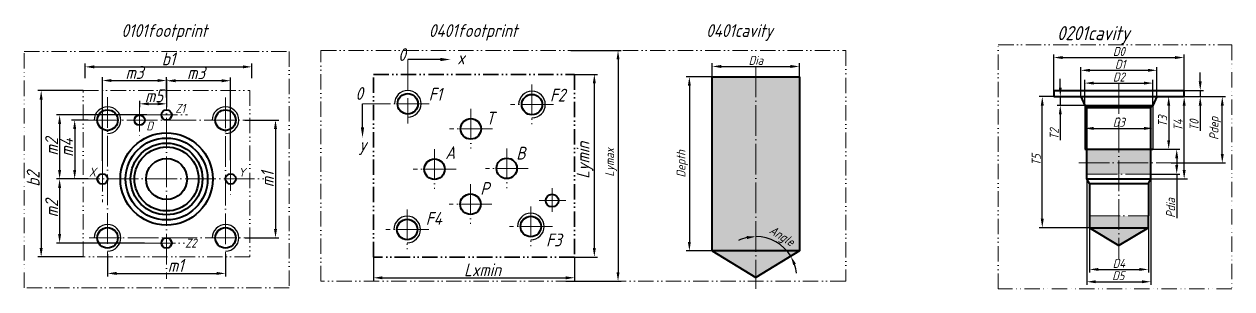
# Model space of a CAD drawing. Header units: millimetres. Extents: x -250 to 15572, y -1077 to 1720.
# Drawn here: x 7748.8 to 8219.7, y 1616.4 to 1719.8 of the extents above; entities that cross this region are included whole.
import ezdxf
from ezdxf import colors
from ezdxf.entities.mleader import LeaderData, LeaderLine
from ezdxf.math import Vec2, Vec3

# ---------------------------------------------------------------- set-up
doc = ezdxf.new("R2010")
doc.units = ezdxf.units.MM
doc.header["$LTSCALE"] = 0.5
doc.header["$PDSIZE"] = 500
doc.linetypes.add('ACAD_ISO04W100', pattern=[30, 24, -3, 0, -3])
doc.linetypes.add('ACAD_ISO12W100', pattern=[21, 12, -3, 0, -3, 0, -3])
doc.layers.get('0').update_dxf_attribs({"lineweight": 40})
for name, color, linetype, lineweight in [('L螺纹线', 3, 'Continuous', 30), ('双点划线', 7, 'ACAD_ISO12W100', 9), ('注释', 7, 'Continuous', 25), ('注释线', 6, 'Continuous', 25), ('点画线', 7, 'ACAD_ISO04W100', 20), ('粗双点画线', 7, 'ACAD_ISO12W100', 35), ('细实线', 1, 'Continuous', 25)]:
    doc.layers.add(name, color=color, linetype=linetype, lineweight=lineweight)
doc.layers.add('阴影线', color=7, linetype='Continuous')
doc.styles.get("Standard").update_dxf_attribs({"font": 'gbeitc.shx', "height": 3.5, "bigfont": 'gbcbig.shx'})
doc.dimstyles.new('tongji', dxfattribs={"dimtxt": 3.5, "dimasz": 3.5, "dimexe": 1.25, "dimexo": 0, "dimtad": 1, "dimdec": 0, "dimlfac": 2.5, "dimdsep": 46, "dimtxsty": 'Standard', "dimcen": 2.5, "dimazin": 0, "dimtfac": 1, "dimtdec": 0, "dimtmove": 0, "dimatfit": 3, "dimldrblk": 'DOTSMALL', "dimfxl": 1, "dimarcsym": 0})

# ---------------------------------------------------------------- blocks, each defined once
blk = doc.blocks.new('*D74')
at = {"layer": 'Defpoints', "color": 0, "transparency": 16777216}
for p in [(7837.59, 1703.07), (7772.59, 1698.68), (7837.59, 1698.68)]:
    blk.add_point(p, dxfattribs=at)
at = {"layer": '细实线', "color": 0, "lineweight": -2, "transparency": 16777216}
for p, q in [((7772.59, 1698.68), (7772.59, 1704.32)), ((7776.09, 1703.07), (7834.09, 1703.07)), ((7837.59, 1698.68), (7837.59, 1704.32))]:
    blk.add_line(p, q, dxfattribs=at)
at = {"layer": '细实线', "color": 0, "transparency": 16777216}
for points in [[(7776.09, 1703.65), (7776.09, 1702.48), (7772.59, 1703.07)], [(7834.09, 1703.65), (7834.09, 1702.48), (7837.59, 1703.07)]]:
    blk.add_solid(points, dxfattribs=at)
at = {"layer": '细实线', "color": 0, "transparency": 16777216, "insert": (7805.09, 1706.19), "char_height": 5, "attachment_point": 5}
blk.add_mtext('b1', dxfattribs=at)
blk = doc.blocks.new('_DotSmall')
at = {"color": 0, "linetype": 'ByBlock', "const_width": 0.5}
blk.add_lwpolyline([(-0.0625, 0, 1), (0.0625, 0, 1)], format="xyb", close=True, dxfattribs=at)
blk = doc.blocks.new('*D75')
at = {"layer": 'Defpoints', "color": 0, "transparency": 16777216}
for p in [(7771.81, 1693.82), (7755.42, 1628.82), (7771.81, 1628.82)]:
    blk.add_point(p, dxfattribs=at)
at = {"layer": '细实线', "color": 0, "lineweight": -2, "transparency": 16777216}
for p, q in [((7771.81, 1693.82), (7754.17, 1693.82)), ((7755.42, 1690.32), (7755.42, 1632.32)), ((7771.81, 1628.82), (7754.17, 1628.82))]:
    blk.add_line(p, q, dxfattribs=at)
at = {"layer": '细实线', "color": 0, "transparency": 16777216}
for points in [[(7754.83, 1690.32), (7756, 1690.32), (7755.42, 1693.82)], [(7754.83, 1632.32), (7756, 1632.32), (7755.42, 1628.82)]]:
    blk.add_solid(points, dxfattribs=at)
at = {"layer": '细实线', "color": 0, "transparency": 16777216, "insert": (7752.29, 1659.28), "char_height": 5, "attachment_point": 5, "rotation": 90}
blk.add_mtext('b2', dxfattribs=at)
blk = doc.blocks.new('*D76')
at = {"layer": 'Defpoints', "color": 0, "transparency": 16777216}
for p in [(7796.6, 1684.28), (7762.61, 1659.28), (7773.71, 1659.28)]:
    blk.add_point(p, dxfattribs=at)
at = {"layer": '细实线', "color": 0, "lineweight": -2, "transparency": 16777216}
for p, q in [((7796.6, 1684.28), (7761.36, 1684.28)), ((7762.61, 1680.78), (7762.61, 1662.78)), ((7773.71, 1659.28), (7761.36, 1659.28))]:
    blk.add_line(p, q, dxfattribs=at)
at = {"layer": '细实线', "color": 0, "transparency": 16777216}
for points in [[(7762.03, 1680.78), (7763.2, 1680.78), (7762.61, 1684.28)], [(7762.03, 1662.78), (7763.2, 1662.78), (7762.61, 1659.28)]]:
    blk.add_solid(points, dxfattribs=at)
at = {"layer": '细实线', "color": 0, "transparency": 16777216, "insert": (7759.49, 1671.91), "char_height": 5, "attachment_point": 5, "rotation": 90}
blk.add_mtext('m2', dxfattribs=at)
blk = doc.blocks.new('*D77')
at = {"layer": 'Defpoints', "color": 0, "transparency": 16777216}
for p in [(7771.81, 1659.28), (7762.61, 1634.28), (7795.74, 1634.28)]:
    blk.add_point(p, dxfattribs=at)
at = {"layer": '细实线', "color": 0, "lineweight": -2, "transparency": 16777216}
for p, q in [((7771.81, 1659.28), (7761.36, 1659.28)), ((7762.61, 1655.78), (7762.61, 1637.78)), ((7795.74, 1634.28), (7761.36, 1634.28))]:
    blk.add_line(p, q, dxfattribs=at)
at = {"layer": '细实线', "color": 0, "transparency": 16777216}
for points in [[(7762.03, 1655.78), (7763.2, 1655.78), (7762.61, 1659.28)], [(7762.03, 1637.78), (7763.2, 1637.78), (7762.61, 1634.28)]]:
    blk.add_solid(points, dxfattribs=at)
at = {"layer": '细实线', "color": 0, "transparency": 16777216, "insert": (7759.49, 1647.78), "char_height": 5, "attachment_point": 5, "rotation": 90}
blk.add_mtext('m2', dxfattribs=at)
blk = doc.blocks.new('*D78')
at = {"layer": 'Defpoints', "color": 0, "transparency": 16777216}
for p in [(7773.71, 1682.28), (7768.48, 1659.28), (7773.71, 1659.28)]:
    blk.add_point(p, dxfattribs=at)
at = {"layer": '细实线', "color": 0, "lineweight": -2, "transparency": 16777216}
for p, q in [((7773.71, 1682.28), (7767.23, 1682.28)), ((7768.48, 1678.78), (7768.48, 1662.78)), ((7773.71, 1659.28), (7767.23, 1659.28))]:
    blk.add_line(p, q, dxfattribs=at)
at = {"layer": '细实线', "color": 0, "transparency": 16777216}
for points in [[(7767.89, 1678.78), (7769.06, 1678.78), (7768.48, 1682.28)], [(7767.89, 1662.78), (7769.06, 1662.78), (7768.48, 1659.28)]]:
    blk.add_solid(points, dxfattribs=at)
at = {"layer": '细实线', "color": 0, "transparency": 16777216, "insert": (7765.35, 1671.56), "char_height": 5, "attachment_point": 5, "rotation": 90}
blk.add_mtext('m4', dxfattribs=at)
blk = doc.blocks.new('*D79')
at = {"layer": 'Defpoints', "color": 0, "transparency": 16777216}
for p in [(7834.84, 1682.28), (7834.92, 1636.28), (7846.8, 1636.28)]:
    blk.add_point(p, dxfattribs=at)
at = {"layer": '细实线', "color": 0, "lineweight": -2, "transparency": 16777216}
for p, q in [((7834.84, 1682.28), (7848.05, 1682.28)), ((7846.8, 1678.78), (7846.8, 1639.78)), ((7834.92, 1636.28), (7848.05, 1636.28))]:
    blk.add_line(p, q, dxfattribs=at)
at = {"layer": '细实线', "color": 0, "transparency": 16777216}
for points in [[(7846.21, 1678.78), (7847.38, 1678.78), (7846.8, 1682.28)], [(7846.21, 1639.78), (7847.38, 1639.78), (7846.8, 1636.28)]]:
    blk.add_solid(points, dxfattribs=at)
at = {"layer": '细实线', "color": 0, "transparency": 16777216, "insert": (7843.67, 1659.13), "char_height": 5, "attachment_point": 5, "rotation": 90}
blk.add_mtext('m1', dxfattribs=at)
blk = doc.blocks.new('*D80')
at = {"layer": 'Defpoints', "color": 0, "transparency": 16777216}
for p in [(7804.31, 1698.28), (7793.81, 1689.84), (7804.31, 1688.63)]:
    blk.add_point(p, dxfattribs=at)
at = {"layer": '细实线', "color": 0, "lineweight": -2, "transparency": 16777216}
for p, q in [((7804.31, 1698.28), (7804.31, 1687.38)), ((7793.81, 1689.84), (7793.81, 1687.38)), ((7797.31, 1688.63), (7800.81, 1688.63))]:
    blk.add_line(p, q, dxfattribs=at)
at = {"layer": '细实线', "color": 0, "transparency": 16777216}
for points in [[(7797.31, 1689.21), (7797.31, 1688.05), (7793.81, 1688.63)], [(7800.81, 1689.21), (7800.81, 1688.05), (7804.31, 1688.63)]]:
    blk.add_solid(points, dxfattribs=at)
at = {"layer": '细实线', "color": 0, "transparency": 16777216, "insert": (7799.43, 1691.75), "char_height": 5, "attachment_point": 5}
blk.add_mtext('m5', dxfattribs=at)
blk = doc.blocks.new('*D81')
at = {"layer": 'Defpoints', "color": 0, "transparency": 16777216}
for p in [(7804.31, 1697.73), (7804.31, 1691.36), (7779.31, 1666.36)]:
    blk.add_point(p, dxfattribs=at)
at = {"layer": '细实线', "color": 0, "lineweight": -2, "transparency": 16777216}
for p, q in [((7779.31, 1666.36), (7779.31, 1698.98)), ((7782.81, 1697.73), (7800.81, 1697.73)), ((7804.31, 1691.36), (7804.31, 1698.98))]:
    blk.add_line(p, q, dxfattribs=at)
at = {"layer": '细实线', "color": 0, "transparency": 16777216}
for points in [[(7782.81, 1698.31), (7782.81, 1697.14), (7779.31, 1697.73)], [(7800.81, 1698.31), (7800.81, 1697.14), (7804.31, 1697.73)]]:
    blk.add_solid(points, dxfattribs=at)
at = {"layer": '细实线', "color": 0, "transparency": 16777216, "insert": (7791.81, 1700.85), "char_height": 5, "attachment_point": 5}
blk.add_mtext('m3', dxfattribs=at)
blk = doc.blocks.new('*D82')
at = {"layer": 'Defpoints', "color": 0, "transparency": 16777216}
for p in [(7804.31, 1697.65), (7804.31, 1691.16), (7829.31, 1666.66)]:
    blk.add_point(p, dxfattribs=at)
at = {"layer": '细实线', "color": 0, "lineweight": -2, "transparency": 16777216}
for p, q in [((7804.31, 1691.16), (7804.31, 1698.9)), ((7825.81, 1697.65), (7807.81, 1697.65)), ((7829.31, 1666.66), (7829.31, 1698.9))]:
    blk.add_line(p, q, dxfattribs=at)
at = {"layer": '细实线', "color": 0, "transparency": 16777216}
for points in [[(7807.81, 1698.23), (7807.81, 1697.06), (7804.31, 1697.65)], [(7825.81, 1698.23), (7825.81, 1697.06), (7829.31, 1697.65)]]:
    blk.add_solid(points, dxfattribs=at)
at = {"layer": '细实线', "color": 0, "transparency": 16777216, "insert": (7815.81, 1700.77), "char_height": 5, "attachment_point": 5}
blk.add_mtext('m3', dxfattribs=at)
blk = doc.blocks.new('*D83')
at = {"layer": 'Defpoints', "color": 0, "transparency": 16777216}
for p in [(7781.31, 1629.9), (7827.31, 1629.9), (7827.31, 1622.4)]:
    blk.add_point(p, dxfattribs=at)
at = {"layer": '细实线', "color": 0, "lineweight": -2, "transparency": 16777216}
for p, q in [((7781.31, 1629.9), (7781.31, 1621.15)), ((7827.31, 1629.9), (7827.31, 1621.15)), ((7784.81, 1622.4), (7823.81, 1622.4))]:
    blk.add_line(p, q, dxfattribs=at)
at = {"layer": '细实线', "color": 0, "transparency": 16777216}
for points in [[(7784.81, 1622.99), (7784.81, 1621.82), (7781.31, 1622.4)], [(7823.81, 1622.99), (7823.81, 1621.82), (7827.31, 1622.4)]]:
    blk.add_solid(points, dxfattribs=at)
at = {"layer": '细实线', "color": 0, "transparency": 16777216, "insert": (7807.89, 1625.53), "char_height": 5, "attachment_point": 5}
blk.add_mtext('m1', dxfattribs=at)
blk = doc.blocks.new('*D85')
at = {"layer": 'Defpoints', "color": 0, "transparency": 16777216}
for p in [(7963.45, 1700.12), (7963.45, 1628.77), (7971.12, 1628.77)]:
    blk.add_point(p, dxfattribs=at)
at = {"layer": '细实线', "color": 0, "lineweight": -2, "transparency": 16777216}
for p, q in [((7963.45, 1700.12), (7972.37, 1700.12)), ((7971.12, 1696.62), (7971.12, 1632.27)), ((7963.45, 1628.77), (7972.37, 1628.77))]:
    blk.add_line(p, q, dxfattribs=at)
at = {"layer": '细实线', "color": 0, "transparency": 16777216}
for points in [[(7970.54, 1696.62), (7971.7, 1696.62), (7971.12, 1700.12)], [(7970.54, 1632.27), (7971.7, 1632.27), (7971.12, 1628.77)]]:
    blk.add_solid(points, dxfattribs=at)
at = {"layer": '细实线', "color": 0, "transparency": 16777216, "insert": (7967.47, 1666.56), "char_height": 5, "attachment_point": 5, "rotation": 90}
blk.add_mtext('Lymin', dxfattribs=at)
blk = doc.blocks.new('*D86')
at = {"layer": 'Defpoints', "color": 0, "transparency": 16777216}
for p in [(7962, 1709.48), (7959.95, 1619.32), (7980.36, 1619.32)]:
    blk.add_point(p, dxfattribs=at)
at = {"layer": '细实线', "color": 0, "lineweight": -2, "transparency": 16777216}
for p, q in [((7962, 1709.48), (7981.61, 1709.48)), ((7980.36, 1705.98), (7980.36, 1622.82)), ((7959.95, 1619.32), (7981.61, 1619.32))]:
    blk.add_line(p, q, dxfattribs=at)
at = {"layer": '细实线', "color": 0, "transparency": 16777216}
for points in [[(7979.78, 1705.98), (7980.94, 1705.98), (7980.36, 1709.48)], [(7979.78, 1622.82), (7980.94, 1622.82), (7980.36, 1619.32)]]:
    blk.add_solid(points, dxfattribs=at)
at = {"layer": '细实线', "color": 0, "transparency": 16777216, "insert": (7977.62, 1665.73), "char_height": 3.5, "attachment_point": 5, "rotation": 90}
blk.add_mtext('Lymax', dxfattribs=at)
blk = doc.blocks.new('*D87')
at = {"layer": 'Defpoints', "color": 0, "transparency": 16777216}
for p in [(7885, 1628.77), (7963.45, 1628.77), (7963.45, 1620.69)]:
    blk.add_point(p, dxfattribs=at)
at = {"layer": '细实线', "color": 0, "lineweight": -2, "transparency": 16777216}
for p, q in [((7885, 1628.77), (7885, 1619.44)), ((7963.45, 1628.77), (7963.45, 1619.44)), ((7888.5, 1620.69), (7959.95, 1620.69))]:
    blk.add_line(p, q, dxfattribs=at)
at = {"layer": '细实线', "color": 0, "transparency": 16777216}
for points in [[(7888.5, 1621.27), (7888.5, 1620.1), (7885, 1620.69)], [(7959.95, 1621.27), (7959.95, 1620.1), (7963.45, 1620.69)]]:
    blk.add_solid(points, dxfattribs=at)
at = {"layer": '细实线', "color": 0, "transparency": 16777216, "insert": (7927.53, 1623.81), "char_height": 5, "attachment_point": 5}
blk.add_mtext('Lxmin', dxfattribs=at)
blk = doc.blocks.new('*D88')
at = {"layer": 'Defpoints', "color": 0, "transparency": 16777216}
for p in [(8017.1, 1699.17), (8008.18, 1631.17), (8017.1, 1631.17)]:
    blk.add_point(p, dxfattribs=at)
at = {"layer": '细实线', "color": 0, "lineweight": -2, "transparency": 16777216}
for p, q in [((8017.1, 1699.17), (8006.93, 1699.17)), ((8008.18, 1695.67), (8008.18, 1634.67)), ((8017.1, 1631.17), (8006.93, 1631.17))]:
    blk.add_line(p, q, dxfattribs=at)
at = {"layer": '细实线', "color": 0, "transparency": 16777216}
for points in [[(8007.6, 1695.67), (8008.76, 1695.67), (8008.18, 1699.17)], [(8007.6, 1634.67), (8008.76, 1634.67), (8008.18, 1631.17)]]:
    blk.add_solid(points, dxfattribs=at)
at = {"layer": '细实线', "color": 0, "transparency": 16777216, "insert": (8005.44, 1665.17), "char_height": 3.5, "attachment_point": 5, "rotation": 90}
blk.add_mtext('Depth', dxfattribs=at)
blk = doc.blocks.new('*D89')
at = {"layer": 'Defpoints', "color": 0, "transparency": 16777216}
for p in [(8051.1, 1703.23), (8017.1, 1699.17), (8051.1, 1699.17)]:
    blk.add_point(p, dxfattribs=at)
at = {"layer": '细实线', "color": 0, "lineweight": -2, "transparency": 16777216}
for p, q in [((8017.1, 1699.17), (8017.1, 1704.48)), ((8020.6, 1703.23), (8047.6, 1703.23)), ((8051.1, 1699.17), (8051.1, 1704.48))]:
    blk.add_line(p, q, dxfattribs=at)
at = {"layer": '细实线', "color": 0, "transparency": 16777216}
for points in [[(8020.6, 1703.81), (8020.6, 1702.64), (8017.1, 1703.23)], [(8047.6, 1703.81), (8047.6, 1702.64), (8051.1, 1703.23)]]:
    blk.add_solid(points, dxfattribs=at)
at = {"layer": '细实线', "color": 0, "transparency": 16777216, "insert": (8034.1, 1705.6), "char_height": 3.5, "attachment_point": 5}
blk.add_mtext('Dia', dxfattribs=at)
blk = doc.blocks.new('*D90')
at = {"layer": 'Defpoints', "color": 0, "transparency": 16777216}
for p in [(8034.1, 1703.23), (8039.44, 1635.86), (8051.1, 1631.17), (8034.1, 1620.83), (8034.1, 1616.36)]:
    blk.add_point(p, dxfattribs=at)
at = {"layer": '细实线', "color": 0, "lineweight": -2, "transparency": 16777216}
for start, end in [(102.5974, 115.1948), (31.3, 90), (6.1052, 18.7026)]:
    blk.add_arc((8034.1, 1620.83), 15.95, start, end, dxfattribs=at)
at = {"layer": '细实线', "color": 0, "transparency": 16777216}
for points in [[(8030.56, 1636.98), (8030.69, 1635.82), (8034.1, 1636.78)], [(8048.68, 1625.7), (8049.74, 1626.19), (8047.73, 1629.12)]]:
    blk.add_solid(points, dxfattribs=at)
at = {"layer": '细实线', "color": 0, "transparency": 16777216, "insert": (8044.06, 1636.64), "char_height": 3.5, "attachment_point": 5, "rotation": 327.7994}
blk.add_mtext('Angle', dxfattribs=at)
blk = doc.blocks.new('*D91')
at = {"layer": 'Defpoints', "color": 0, "transparency": 16777216}
for p in [(8201.06, 1706.71), (8150.24, 1693.87), (8201.06, 1693.87)]:
    blk.add_point(p, dxfattribs=at)
at = {"layer": '细实线', "color": 0, "lineweight": -2, "transparency": 16777216}
for p, q in [((8150.24, 1693.87), (8150.24, 1707.96)), ((8153.74, 1706.71), (8197.56, 1706.71)), ((8201.06, 1693.87), (8201.06, 1707.96))]:
    blk.add_line(p, q, dxfattribs=at)
at = {"layer": '细实线', "color": 0, "transparency": 16777216}
for points in [[(8153.74, 1707.29), (8153.74, 1706.12), (8150.24, 1706.71)], [(8197.56, 1707.29), (8197.56, 1706.12), (8201.06, 1706.71)]]:
    blk.add_solid(points, dxfattribs=at)
at = {"layer": '细实线', "color": 0, "transparency": 16777216, "insert": (8175.65, 1709.08), "char_height": 3.5, "attachment_point": 5}
blk.add_mtext('D0', dxfattribs=at)
blk = doc.blocks.new('*D93')
at = {"layer": 'Defpoints', "color": 0, "transparency": 16777216}
for p in [(8164.16, 1640.24), (8187.15, 1640.24), (8187.15, 1623.96)]:
    blk.add_point(p, dxfattribs=at)
at = {"layer": '细实线', "color": 0, "lineweight": -2, "transparency": 16777216}
for p, q in [((8164.16, 1640.24), (8164.16, 1622.71)), ((8187.15, 1640.24), (8187.15, 1622.71)), ((8167.66, 1623.96), (8183.65, 1623.96))]:
    blk.add_line(p, q, dxfattribs=at)
at = {"layer": '细实线', "color": 0, "transparency": 16777216}
for points in [[(8167.66, 1624.54), (8167.66, 1623.38), (8164.16, 1623.96)], [(8183.65, 1624.54), (8183.65, 1623.38), (8187.15, 1623.96)]]:
    blk.add_solid(points, dxfattribs=at)
at = {"layer": '细实线', "color": 0, "transparency": 16777216, "insert": (8175.65, 1626.33), "char_height": 3.5, "attachment_point": 5}
blk.add_mtext('D4', dxfattribs=at)
blk = doc.blocks.new('*D95')
at = {"layer": 'Defpoints', "color": 0, "transparency": 16777216}
for p in [(8201.06, 1691.45), (8201.12, 1691.45), (8188.14, 1659.29)]:
    blk.add_point(p, dxfattribs=at)
at = {"layer": '细实线', "color": 0, "lineweight": -2, "transparency": 16777216}
for p, q in [((8201.06, 1691.45), (8202.37, 1691.45)), ((8201.12, 1662.79), (8201.12, 1687.95)), ((8188.14, 1659.29), (8202.37, 1659.29))]:
    blk.add_line(p, q, dxfattribs=at)
at = {"layer": '细实线', "color": 0, "transparency": 16777216}
for points in [[(8200.54, 1687.95), (8201.7, 1687.95), (8201.12, 1691.45)], [(8200.54, 1662.79), (8201.7, 1662.79), (8201.12, 1659.29)]]:
    blk.add_solid(points, dxfattribs=at)
at = {"layer": '细实线', "color": 0, "transparency": 16777216, "insert": (8198.75, 1680.28), "char_height": 3.5, "attachment_point": 5, "rotation": 90}
blk.add_mtext('T4', dxfattribs=at)
blk = doc.blocks.new('*D98')
at = {"layer": 'Defpoints', "color": 0, "transparency": 16777216}
for p in [(8201.06, 1693.87), (8201.06, 1691.45), (8207.39, 1691.45)]:
    blk.add_point(p, dxfattribs=at)
at = {"layer": '细实线', "color": 0, "lineweight": -2, "transparency": 16777216}
for p, q in [((8207.39, 1697.37), (8207.39, 1700.87)), ((8201.06, 1693.87), (8208.64, 1693.87)), ((8201.06, 1691.45), (8208.64, 1691.45)), ((8207.39, 1693.87), (8207.39, 1691.45)), ((8207.39, 1687.95), (8207.39, 1678.05))]:
    blk.add_line(p, q, dxfattribs=at)
at = {"layer": '细实线', "color": 0, "transparency": 16777216}
for points in [[(8206.81, 1697.37), (8207.97, 1697.37), (8207.39, 1693.87)], [(8206.81, 1687.95), (8207.97, 1687.95), (8207.39, 1691.45)]]:
    blk.add_solid(points, dxfattribs=at)
at = {"layer": '细实线', "color": 0, "transparency": 16777216, "insert": (8205.01, 1680.28), "char_height": 3.5, "attachment_point": 5, "rotation": 90}
blk.add_mtext('T0', dxfattribs=at)
blk = doc.blocks.new('*D99')
at = {"layer": 'Defpoints', "color": 0, "transparency": 16777216}
for p in [(8190.46, 1701.72), (8160.85, 1691.45), (8190.46, 1691.45)]:
    blk.add_point(p, dxfattribs=at)
at = {"layer": '细实线', "color": 0, "lineweight": -2, "transparency": 16777216}
for p, q in [((8160.85, 1691.45), (8160.85, 1702.97)), ((8164.35, 1701.72), (8186.96, 1701.72)), ((8190.46, 1691.45), (8190.46, 1702.97))]:
    blk.add_line(p, q, dxfattribs=at)
at = {"layer": '细实线', "color": 0, "transparency": 16777216}
for points in [[(8164.35, 1702.3), (8164.35, 1701.13), (8160.85, 1701.72)], [(8186.96, 1702.3), (8186.96, 1701.13), (8190.46, 1701.72)]]:
    blk.add_solid(points, dxfattribs=at)
at = {"layer": '细实线', "color": 0, "transparency": 16777216, "insert": (8176.18, 1704.09), "char_height": 3.5, "attachment_point": 5}
blk.add_mtext('D1', dxfattribs=at)
blk = doc.blocks.new('*D100')
at = {"layer": 'Defpoints', "color": 0, "transparency": 16777216}
for p in [(8163.17, 1659.29), (8188.14, 1659.29), (8188.14, 1619.14)]:
    blk.add_point(p, dxfattribs=at)
at = {"layer": '细实线', "color": 0, "lineweight": -2, "transparency": 16777216}
for p, q in [((8163.17, 1659.29), (8163.17, 1617.89)), ((8188.14, 1659.29), (8188.14, 1617.89)), ((8166.67, 1619.14), (8184.64, 1619.14))]:
    blk.add_line(p, q, dxfattribs=at)
at = {"layer": '细实线', "color": 0, "transparency": 16777216}
for points in [[(8166.67, 1619.73), (8166.67, 1618.56), (8163.17, 1619.14)], [(8184.64, 1619.73), (8184.64, 1618.56), (8188.14, 1619.14)]]:
    blk.add_solid(points, dxfattribs=at)
at = {"layer": '细实线', "color": 0, "transparency": 16777216, "insert": (8175.42, 1621.52), "char_height": 3.5, "attachment_point": 5}
blk.add_mtext('D5', dxfattribs=at)
blk = doc.blocks.new('*D102')
at = {"layer": 'Defpoints', "color": 0, "transparency": 16777216}
for p in [(8152.82, 1691.45), (8152.82, 1688.03), (8162.34, 1688.03)]:
    blk.add_point(p, dxfattribs=at)
at = {"layer": '细实线', "color": 0, "lineweight": -2, "transparency": 16777216}
for p, q in [((8152.82, 1694.95), (8152.82, 1698.45)), ((8152.82, 1691.45), (8151.57, 1691.45)), ((8152.82, 1691.45), (8152.82, 1688.03)), ((8162.34, 1688.03), (8151.57, 1688.03)), ((8152.82, 1684.53), (8152.82, 1674.47))]:
    blk.add_line(p, q, dxfattribs=at)
at = {"layer": '细实线', "color": 0, "transparency": 16777216}
for points in [[(8152.24, 1694.95), (8153.4, 1694.95), (8152.82, 1691.45)], [(8152.24, 1684.53), (8153.4, 1684.53), (8152.82, 1688.03)]]:
    blk.add_solid(points, dxfattribs=at)
at = {"layer": '细实线', "color": 0, "transparency": 16777216, "insert": (8150.45, 1676.78), "char_height": 3.5, "attachment_point": 5, "rotation": 90}
blk.add_mtext('T2', dxfattribs=at)
blk = doc.blocks.new('*D103')
at = {"layer": 'Defpoints', "color": 0, "transparency": 16777216}
for p in [(8190.46, 1691.45), (8188.96, 1670.88), (8195.09, 1670.88)]:
    blk.add_point(p, dxfattribs=at)
at = {"layer": '细实线', "color": 0, "lineweight": -2, "transparency": 16777216}
for p, q in [((8190.46, 1691.45), (8196.34, 1691.45)), ((8195.09, 1687.95), (8195.09, 1674.38)), ((8188.96, 1670.88), (8196.34, 1670.88))]:
    blk.add_line(p, q, dxfattribs=at)
at = {"layer": '细实线', "color": 0, "transparency": 16777216}
for points in [[(8194.51, 1687.95), (8195.67, 1687.95), (8195.09, 1691.45)], [(8194.51, 1674.38), (8195.67, 1674.38), (8195.09, 1670.88)]]:
    blk.add_solid(points, dxfattribs=at)
at = {"layer": '细实线', "color": 0, "transparency": 16777216, "insert": (8192.71, 1681.81), "char_height": 3.5, "attachment_point": 5, "rotation": 90}
blk.add_mtext('T3', dxfattribs=at)
blk = doc.blocks.new('*D104')
at = {"layer": 'Defpoints', "color": 0, "transparency": 16777216}
for p in [(8188.96, 1696.72), (8162.34, 1688.03), (8188.96, 1688.03)]:
    blk.add_point(p, dxfattribs=at)
at = {"layer": '细实线', "color": 0, "lineweight": -2, "transparency": 16777216}
for p, q in [((8162.34, 1688.03), (8162.34, 1697.97)), ((8165.84, 1696.72), (8185.46, 1696.72)), ((8188.96, 1688.03), (8188.96, 1697.97))]:
    blk.add_line(p, q, dxfattribs=at)
at = {"layer": '细实线', "color": 0, "transparency": 16777216}
for points in [[(8165.84, 1697.31), (8165.84, 1696.14), (8162.34, 1696.72)], [(8185.46, 1697.31), (8185.46, 1696.14), (8188.96, 1696.72)]]:
    blk.add_solid(points, dxfattribs=at)
at = {"layer": '细实线', "color": 0, "transparency": 16777216, "insert": (8175.65, 1699.1), "char_height": 3.5, "attachment_point": 5}
blk.add_mtext('D2', dxfattribs=at)
blk = doc.blocks.new('*D105')
at = {"layer": 'Defpoints', "color": 0, "transparency": 16777216}
for p in [(8162.34, 1679.46), (8188.96, 1679.46), (8188.96, 1679.05)]:
    blk.add_point(p, dxfattribs=at)
at = {"layer": '细实线', "color": 0, "lineweight": -2, "transparency": 16777216}
for p, q in [((8162.34, 1679.46), (8162.34, 1677.8)), ((8165.84, 1679.05), (8185.46, 1679.05)), ((8188.96, 1679.46), (8188.96, 1677.8))]:
    blk.add_line(p, q, dxfattribs=at)
at = {"layer": '细实线', "color": 0, "transparency": 16777216}
for points in [[(8165.84, 1679.63), (8165.84, 1678.46), (8162.34, 1679.05)], [(8185.46, 1679.63), (8185.46, 1678.46), (8188.96, 1679.05)]]:
    blk.add_solid(points, dxfattribs=at)
at = {"layer": '细实线', "color": 0, "transparency": 16777216, "insert": (8175.65, 1681.42), "char_height": 3.5, "attachment_point": 5}
blk.add_mtext('D3', dxfattribs=at)
blk = doc.blocks.new('*D106')
at = {"layer": 'Defpoints', "color": 0, "transparency": 16777216}
for p in [(8145.79, 1691.45), (8150.24, 1691.45), (8164.16, 1640.24)]:
    blk.add_point(p, dxfattribs=at)
at = {"layer": '细实线', "color": 0, "lineweight": -2, "transparency": 16777216}
for p, q in [((8150.24, 1691.45), (8144.54, 1691.45)), ((8145.79, 1643.74), (8145.79, 1687.95)), ((8164.16, 1640.24), (8144.54, 1640.24))]:
    blk.add_line(p, q, dxfattribs=at)
at = {"layer": '细实线', "color": 0, "transparency": 16777216}
for points in [[(8145.21, 1687.95), (8146.38, 1687.95), (8145.79, 1691.45)], [(8145.21, 1643.74), (8146.38, 1643.74), (8145.79, 1640.24)]]:
    blk.add_solid(points, dxfattribs=at)
at = {"layer": '细实线', "color": 0, "transparency": 16777216, "insert": (8143.42, 1666.72), "char_height": 3.5, "attachment_point": 5, "rotation": 90}
blk.add_mtext('T5', dxfattribs=at)
blk = doc.blocks.new('*D107')
at = {"layer": 'Defpoints', "color": 0, "transparency": 16777216}
for p in [(8201.06, 1691.45), (8215.99, 1691.45), (8196.09, 1665.53)]:
    blk.add_point(p, dxfattribs=at)
at = {"layer": '注释线', "color": 0, "lineweight": -2, "transparency": 16777216}
for p, q in [((8201.06, 1691.45), (8217.24, 1691.45)), ((8215.99, 1669.03), (8215.99, 1687.95)), ((8196.09, 1665.53), (8217.24, 1665.53))]:
    blk.add_line(p, q, dxfattribs=at)
at = {"layer": '注释线', "color": 0, "transparency": 16777216}
for points in [[(8215.41, 1687.95), (8216.57, 1687.95), (8215.99, 1691.45)], [(8215.41, 1669.03), (8216.57, 1669.03), (8215.99, 1665.53)]]:
    blk.add_solid(points, dxfattribs=at)
at = {"layer": '注释线', "color": 0, "transparency": 16777216, "insert": (8213.25, 1679.06), "char_height": 3.5, "attachment_point": 5, "rotation": 90}
blk.add_mtext('Pdep', dxfattribs=at)
blk = doc.blocks.new('*D108')
at = {"layer": 'Defpoints', "color": 0, "transparency": 16777216}
for p in [(8188.96, 1670.88), (8188.14, 1661.2), (8198.22, 1661.2)]:
    blk.add_point(p, dxfattribs=at)
at = {"layer": '注释线', "color": 0, "lineweight": -2, "transparency": 16777216}
for p, q in [((8188.96, 1670.88), (8199.47, 1670.88)), ((8198.22, 1667.38), (8198.22, 1664.7)), ((8188.14, 1661.2), (8199.47, 1661.2)), ((8198.22, 1661.2), (8198.22, 1644.02))]:
    blk.add_line(p, q, dxfattribs=at)
at = {"layer": '注释线', "color": 0, "transparency": 16777216}
for points in [[(8197.64, 1667.38), (8198.8, 1667.38), (8198.22, 1670.88)], [(8197.64, 1664.7), (8198.8, 1664.7), (8198.22, 1661.2)]]:
    blk.add_solid(points, dxfattribs=at)
at = {"layer": '注释线', "color": 0, "transparency": 16777216, "insert": (8195.85, 1647.96), "char_height": 3.5, "attachment_point": 5, "rotation": 90}
blk.add_mtext('Pdia', dxfattribs=at)

msp = doc.modelspace()

# ---------------------------------------------------------------- hatches: boundary and pattern name
h = msp.add_hatch(color=256)
h.dxf.hatch_style = 1
h.set_gradient(color1=(0, 255, 0), color2=(0, 255, 0), tint=1, name='CYLINDER')
h.paths.add_polyline_path([(8175.65, 1661.2), (8175.65, 1670.88), (8163.17, 1670.88), (8163.17, 1661.2)])
h.paths.add_polyline_path([(8188.14, 1661.2), (8188.14, 1670.88), (8175.65, 1670.88), (8175.65, 1661.2)])
h = msp.add_hatch(color=256)
h.dxf.hatch_style = 1
h.set_gradient(color1=(0, 255, 0), color2=(0, 255, 0), tint=1, name='CYLINDER')
h.paths.add_polyline_path([(8175.65, 1644.86), (8164.16, 1644.86), (8164.16, 1640.24), (8175.65, 1640.24)])
h.paths.add_polyline_path([(8187.15, 1644.86), (8175.65, 1644.86), (8175.65, 1640.24), (8187.15, 1640.24)])
h.paths.add_polyline_path([(8175.65, 1640.24), (8164.16, 1640.24), (8175.65, 1633.32)])
h.paths.add_polyline_path([(8187.15, 1640.24), (8175.65, 1640.24), (8175.65, 1633.32)])
at = {"layer": '细实线'}
h = msp.add_hatch(color=256, dxfattribs=at)
h.dxf.hatch_style = 1
h.set_gradient(color1=(0, 255, 0), color2=(0, 255, 0), tint=1)
h.paths.add_polyline_path([(8034.1, 1699.17), (8017.1, 1699.17), (8017.1, 1631.17), (8034.1, 1631.17)])
h.paths.add_polyline_path([(8051.1, 1699.17), (8034.1, 1699.17), (8034.1, 1631.17), (8051.1, 1631.17)])
h.paths.add_polyline_path([(8034.1, 1631.17), (8017.1, 1631.17), (8034.1, 1620.83)])
h.paths.add_polyline_path([(8051.1, 1631.17), (8034.1, 1631.17), (8034.1, 1620.83)])

# ---------------------------------------------------------------- linework, layer by layer
for p, q in [((8017.1, 1699.17), (8051.1, 1699.17)), ((8017.1, 1631.17), (8017.1, 1699.17)), ((8051.1, 1699.17), (8051.1, 1631.17)), ((8150.24, 1693.87), (8201.06, 1693.87)), ((8150.24, 1693.87), (8150.24, 1691.45)), ((8150.24, 1691.45), (8201.06, 1691.45)), ((8160.85, 1691.45), (8162.34, 1688.03)), ((8190.46, 1691.45), (8188.96, 1688.03)), ((8201.06, 1691.45), (8201.06, 1693.87)), ((8201.06, 1691.45), (8201.06, 1691.45)), ((8162.34, 1688.03), (8163.16, 1687.21)), ((8162.34, 1688.03), (8188.96, 1688.03)), ((8163.16, 1687.21), (8188.14, 1687.21)), ((8163.17, 1659.29), (8163.17, 1687.21)), ((8188.96, 1688.03), (8188.14, 1687.21)), ((8188.14, 1659.29), (8188.14, 1687.21)), ((8162.34, 1670.88), (8188.96, 1670.88)), ((8164.16, 1657.57), (8163.17, 1659.29)), ((8163.17, 1659.29), (8188.14, 1659.29)), ((8187.15, 1657.57), (8188.14, 1659.29)), ((8164.16, 1657.57), (8187.15, 1657.57)), ((8164.16, 1657.57), (8164.16, 1644.86)), ((8187.15, 1657.57), (8187.15, 1644.86)), ((8164.16, 1644.86), (8164.16, 1640.24)), ((8187.15, 1640.24), (8187.15, 1644.86)), ((8164.16, 1640.24), (8187.15, 1640.24)), ((8164.16, 1640.24), (8175.65, 1633.32)), ((8187.15, 1640.24), (8175.65, 1633.32)), ((8051.1, 1631.17), (8017.1, 1631.17)), ((8017.1, 1631.17), (8034.1, 1620.83)), ((8051.1, 1631.17), (8034.1, 1620.83))]:
    msp.add_line(p, q)
for centre, radius in [((7898.36, 1688.65), 4), ((7946.81, 1688.34), 4), ((7781.31, 1682.28), 4), ((7804.31, 1684.28), 2), ((7827.31, 1682.28), 4), ((7793.81, 1682.28), 2), ((7922.96, 1678.84), 4), ((7804.31, 1659.28), 18), ((7804.31, 1659.28), 16), ((7804.31, 1659.28), 14), ((7804.31, 1659.28), 12.5), ((7804.31, 1659.28), 8), ((7936.96, 1663.42), 4), ((7908.8, 1663.1), 4), ((7779.31, 1659.28), 2), ((7829.31, 1659.28), 2), ((7922.8, 1649.44), 4), ((7954.66, 1650.84), 2.5), ((7946.34, 1640.71), 4), ((7781.31, 1636.28), 4), ((7827.31, 1636.28), 4), ((7898.14, 1639.55), 4), ((7804.31, 1634.28), 2)]:
    msp.add_circle(centre, radius)
at = {"layer": 'L螺纹线'}
for p, q in [((8162.34, 1688.03), (8162.34, 1670.88)), ((8188.96, 1688.03), (8188.96, 1670.88))]:
    msp.add_line(p, q, dxfattribs=at)
at = {"layer": '双点划线'}
for p, q in [((7771.81, 1693.82), (7836.81, 1693.82)), ((7771.81, 1628.82), (7771.81, 1693.82)), ((7836.81, 1693.82), (7836.81, 1628.82)), ((7836.81, 1628.82), (7771.81, 1628.82))]:
    msp.add_line(p, q, dxfattribs=at)
for points in [[(8128.64, 1711.7), (8219.72, 1711.7), (8219.72, 1616.36), (8128.64, 1616.36)], [(7748.78, 1709.13), (7852.09, 1709.13), (7852.09, 1616.78), (7748.78, 1616.78)], [(7864.53, 1709.48), (8069.14, 1709.48), (8069.14, 1619.32), (7864.53, 1619.32)]]:
    msp.add_lwpolyline(points, close=True, dxfattribs=at)
at = {"layer": '点画线'}
for p, q in [((7898.36, 1705.95), (7898.36, 1680.96)), ((8034.1, 1703.23), (8034.1, 1616.36)), ((7804.31, 1698.28), (7804.31, 1620.27)), ((7946.81, 1696.14), (7946.81, 1680.65)), ((8175.65, 1696.72), (8175.65, 1628.15)), ((7781.31, 1691.27), (7781.31, 1629.9)), ((7827.31, 1691.16), (7827.31, 1629.63)), ((7793.81, 1689.84), (7793.81, 1675.64)), ((7906.76, 1688.65), (7880.72, 1688.65)), ((7922.96, 1686.64), (7922.96, 1671.15)), ((7955.21, 1688.34), (7938.48, 1688.34)), ((7773.71, 1682.28), (7834.84, 1682.28)), ((7796.6, 1684.28), (7812.51, 1684.28)), ((7931.37, 1678.84), (7914.64, 1678.84)), ((7908.8, 1670.89), (7908.8, 1655.41)), ((7936.96, 1671.22), (7936.96, 1655.73)), ((7779.31, 1666.36), (7779.31, 1650.29)), ((7829.31, 1666.66), (7829.31, 1651.63)), ((7917.21, 1663.1), (7900.48, 1663.1)), ((7945.36, 1663.42), (7928.63, 1663.42)), ((8160, 1665.53), (8196.09, 1665.53)), ((7766.24, 1659.28), (7842.23, 1659.28)), ((8163.17, 1661.2), (8188.14, 1661.2)), ((7922.8, 1657.24), (7922.8, 1641.75)), ((7954.66, 1655.67), (7954.66, 1646.42)), ((7931.21, 1649.44), (7914.48, 1649.44)), ((7946.34, 1648.51), (7946.34, 1633.02)), ((7959.95, 1650.84), (7949.6, 1650.84)), ((7898.14, 1647.34), (7898.14, 1631.86)), ((8164.16, 1644.86), (8187.15, 1644.86)), ((7906.55, 1639.55), (7889.82, 1639.55)), ((7954.75, 1640.71), (7938.02, 1640.71)), ((7774.08, 1636.28), (7834.92, 1636.28)), ((7795.74, 1634.28), (7811.36, 1634.28))]:
    msp.add_line(p, q, dxfattribs=at)
at = {"layer": '粗双点画线'}
msp.add_lwpolyline([(7885, 1700.12), (7963.45, 1700.12), (7963.45, 1628.77), (7885, 1628.77)], close=True, dxfattribs=at)
at = {"layer": '阴影线'}
for centre in [(7898.36, 1688.65), (7946.81, 1688.34), (7781.31, 1682.28), (7827.31, 1682.28), (7898.14, 1639.55), (7946.34, 1640.71), (7781.31, 1636.28), (7827.31, 1636.28)]:
    msp.add_arc(centre, 5.2, 270, 180, dxfattribs=at)

# ---------------------------------------------------------------- texts
at = {"layer": '注释', "attachment_point": 1}
for s, width, gutter_width, heights, insert, char_height in [('0', 5.3173, 25, [0], (7894.66, 1710.38), 5), ('x', 5.3173, 25, [0], (7917.66, 1709.06), 5), ('0', 5.3173, 25, [0], (7877.99, 1695.18), 5), ('F1', 7.5909, 25, [5], (7906.53, 1694.87), 5), ('F2', 7.5909, 25, [5], (7953.82, 1694.53), 5), ('Z1', 3.3188, 17.5, [0], (7807.72, 1688.63), 3.5), ('D', 3.3188, 17.5, [0], (7796.42, 1681.72), 3.5), ('T', 7.5909, 25, [5], (7928.84, 1685.52), 5), ('y', 5.3173, 25, [0], (7879.42, 1675.19), 5), ('A', 7.5909, 25, [5], (7913.02, 1672.1), 5), ('B', 7.5909, 25, [5], (7940.67, 1671.87), 5), ('X', 3.3188, 17.5, [0], (7774.05, 1663.71), 3.5), ('Y', 3.3188, 17.5, [0], (7832.29, 1663.61), 3.5), ('P', 7.5909, 25, [5], (7926.65, 1658.08), 5), ('F4', 7.5909, 25, [5], (7905.4, 1646.39), 5), ('Z2', 3.3188, 17.5, [0], (7811.55, 1635.97), 3.5), ('F3', 7.5909, 25, [5], (7952.32, 1637.96), 5)]:
    msp.add_mtext_dynamic_manual_height_columns(s, width=width, gutter_width=gutter_width, heights=heights, dxfattribs=dict(at, insert=insert, char_height=char_height))
at = {"layer": '点画线', "attachment_point": 1}
for s, insert, char_height in [('0101footprint', (7786.73, 1719.74), 5), ('0401footprint', (7906.6, 1719.74), 5), ('0401cavity', (8014.73, 1719.74), 5), ('0201cavity', (8151.57, 1718.99), 5.5)]:
    msp.add_mtext_dynamic_manual_height_columns(s, width=37.3758, gutter_width=25, heights=[0], dxfattribs=dict(at, insert=insert, char_height=char_height))

# ---------------------------------------------------------------- dimensions: what is measured, and where the dimension line sits
at = {"layer": '注释线'}
for base, p1, p2, text, picture, middle in [((8215.99, 1691.45), (8196.09, 1665.53), (8201.06, 1691.45), 'Pdep', '*D107', (8215.99, 1679.06)), ((8198.22, 1661.2), (8188.96, 1670.88), (8188.14, 1661.2), 'Pdia', '*D108', (8198.22, 1647.96))]:
    dim = msp.add_linear_dim(base=base, p1=p1, p2=p2, angle=90, text=text, dimstyle='tongji', dxfattribs=at)
    dim.commit()
    dim.dimension.update_dxf_attribs({"geometry": picture, "text_midpoint": middle, "dimtype": 160})
at = {"layer": '细实线'}
for base, p1, p2, text, picture, middle in [((8201.06, 1706.71), (8150.24, 1693.87), (8201.06, 1693.87), 'D0', '*D91', (8175.65, 1706.71)), ((7837.59, 1703.07), (7772.59, 1698.68), (7837.59, 1698.68), 'b1', '*D74', (7805.09, 1703.07)), ((8051.1, 1703.23), (8017.1, 1699.17), (8051.1, 1699.17), 'Dia', '*D89', (8034.1, 1703.23)), ((8190.46, 1701.72), (8160.85, 1691.45), (8190.46, 1691.45), 'D1', '*D99', (8176.18, 1701.72)), ((7804.31, 1697.73), (7779.31, 1666.36), (7804.31, 1691.36), 'm3', '*D81', (7791.81, 1697.73)), ((7804.31, 1697.65), (7829.31, 1666.66), (7804.31, 1691.16), 'm3', '*D82', (7815.81, 1697.65)), ((8188.96, 1696.72), (8162.34, 1688.03), (8188.96, 1688.03), 'D2', '*D104', (8175.65, 1696.72)), ((7804.31, 1688.63), (7793.81, 1689.84), (7804.31, 1698.28), 'm5', '*D80', (7799.43, 1688.63)), ((8188.96, 1679.05), (8162.34, 1679.46), (8188.96, 1679.46), 'D3', '*D105', (8175.65, 1679.05)), ((8188.14, 1619.14), (8163.17, 1659.29), (8188.14, 1659.29), 'D5', '*D100', (8175.42, 1619.14)), ((8187.15, 1623.96), (8164.16, 1640.24), (8187.15, 1640.24), 'D4', '*D93', (8175.65, 1623.96)), ((7827.31, 1622.4), (7781.31, 1629.9), (7827.31, 1629.9), 'm1', '*D83', (7807.89, 1622.4)), ((7963.45, 1620.69), (7885, 1628.77), (7963.45, 1628.77), 'Lxmin', '*D87', (7927.53, 1620.69))]:
    dim = msp.add_linear_dim(base=base, p1=p1, p2=p2, text=text, dimstyle='tongji', dxfattribs=at)
    dim.commit()
    dim.dimension.update_dxf_attribs({"geometry": picture, "text_midpoint": middle, "dimtype": 160})
for base, p1, p2, text, picture, middle in [((7980.36, 1619.32), (7962, 1709.48), (7959.95, 1619.32), 'Lymax', '*D86', (7980.36, 1665.73)), ((7971.12, 1628.77), (7963.45, 1700.12), (7963.45, 1628.77), 'Lymin', '*D85', (7971.12, 1666.56)), ((8207.39, 1691.45), (8201.06, 1693.87), (8201.06, 1691.45), 'T0', '*D98', (8207.39, 1680.28)), ((8008.18, 1631.17), (8017.1, 1699.17), (8017.1, 1631.17), 'Depth', '*D88', (8008.18, 1665.17)), ((8152.82, 1688.03), (8152.82, 1691.45), (8162.34, 1688.03), 'T2', '*D102', (8152.82, 1676.78)), ((7755.42, 1628.82), (7771.81, 1693.82), (7771.81, 1628.82), 'b2', '*D75', (7755.42, 1659.28)), ((8145.79, 1691.45), (8164.16, 1640.24), (8150.24, 1691.45), 'T5', '*D106', (8145.79, 1666.72)), ((8201.12, 1691.45), (8188.14, 1659.29), (8201.06, 1691.45), 'T4', '*D95', (8201.12, 1680.28)), ((8195.09, 1670.88), (8190.46, 1691.45), (8188.96, 1670.88), 'T3', '*D103', (8195.09, 1681.81)), ((7762.61, 1659.28), (7796.6, 1684.28), (7773.71, 1659.28), 'm2', '*D76', (7762.61, 1671.91)), ((7768.48, 1659.28), (7773.71, 1682.28), (7773.71, 1659.28), 'm4', '*D78', (7768.48, 1671.56)), ((7846.8, 1636.28), (7834.84, 1682.28), (7834.92, 1636.28), 'm1', '*D79', (7846.8, 1659.13)), ((7762.61, 1634.28), (7771.81, 1659.28), (7795.74, 1634.28), 'm2', '*D77', (7762.61, 1647.78))]:
    dim = msp.add_linear_dim(base=base, p1=p1, p2=p2, angle=90, text=text, dimstyle='tongji', dxfattribs=at)
    dim.commit()
    dim.dimension.update_dxf_attribs({"geometry": picture, "text_midpoint": middle, "dimtype": 160})
dim = msp.add_angular_dim_2l(base=(8039.44, 1635.86), line1=((8051.1, 1631.17), (8034.1, 1620.83)), line2=((8034.1, 1703.23), (8034.1, 1616.36)), text='Angle', dimstyle='tongji', dxfattribs=at)
dim.commit()
dim.dimension.update_dxf_attribs({"geometry": '*D90', "text_midpoint": (8042.6, 1634.33), "dimtype": 162})

# ---------------------------------------------------------------- leaders
ml = msp.add_multileader_mtext('Standard', dxfattribs=at)
ml.set_content('')
ml.set_leader_properties()
ml.build(insert=Vec2(0, 0))
ml.multileader.update_dxf_attribs({"has_dogleg": 0, "text_left_attachment_type": 5, "text_right_attachment_type": 5, "dogleg_length": 3})
ctx = ml.context
ctx.base_point, ctx.char_height, ctx.landing_gap_size, ctx.plane_origin = Vec3(7904.36, 1706.15), 3.5, 0, Vec3(7915.01, 1705.95)
ctx.left_attachment, ctx.right_attachment = 5, 5
notes = []
notes.append((ctx, [(0, (1, 1, 0), (7901.36, 1705.95), (-1, 0), 3, [(0, [(7915.01, 1705.95)], 0, [])])]))
ctx.mtext, ml.multileader.dxf.content_type = None, 0
ml = msp.add_multileader_mtext('Standard', dxfattribs=at)
ml.set_content('')
ml.set_leader_properties()
ml.build(insert=Vec2(0, 0))
ml.multileader.update_dxf_attribs({"has_dogleg": 0, "text_left_attachment_type": 5, "text_right_attachment_type": 5, "dogleg_length": 3})
ctx = ml.context
ctx.base_point, ctx.char_height, ctx.landing_gap_size, ctx.plane_origin = Vec3(7879.87, 1688.65), 3.5, 0, Vec3(7880.72, 1675.46)
ctx.left_attachment, ctx.right_attachment = 5, 5
notes.append((ctx, [(0, (1, 1, 0), (7877.72, 1688.65), (1, 0), 3, [(0, [(7880.72, 1675.46)], 0, [])])]))
ctx.mtext, ml.multileader.dxf.content_type = None, 0
for ctx, leaders in notes:
    for number, flags, end, landing, length, lines in leaders:
        leader = LeaderData()
        leader.index, (leader.has_last_leader_line, leader.has_dogleg_vector, leader.attachment_direction) = number, flags
        leader.last_leader_point, leader.dogleg_vector, leader.dogleg_length = Vec3(end), Vec3(landing), length
        for number, points, colour, breaks in lines:
            line = LeaderLine()
            line.index, line.vertices, line.color, line.breaks = number, Vec3.list(points), colors.encode_raw_color(colour), breaks
            leader.lines.append(line)
        ctx.leaders.append(leader)

doc.saveas('drawing.dxf')
